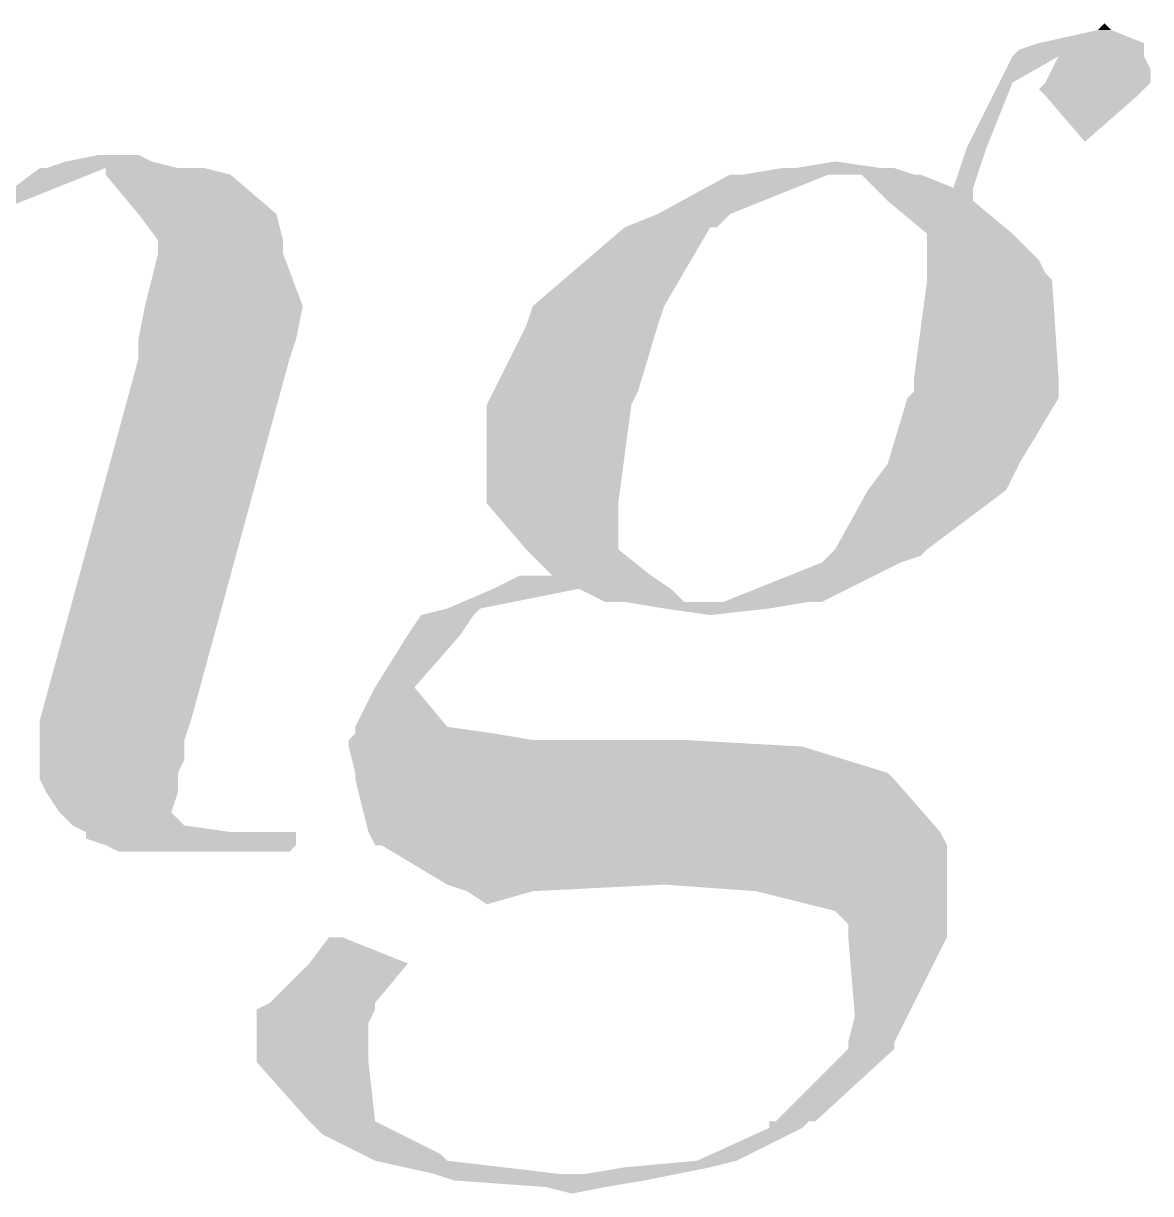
# Model space of a CAD drawing. Header units: millimetres. Extents: x 0 to 216, y 0 to 279.
# Drawn here: x 122.439 to 126.069, y 19.77 to 23.537 of the extents above; entities that cross this region are included whole.
import ezdxf

# ---------------------------------------------------------------- set-up
doc = ezdxf.new("R2010")
doc.units = ezdxf.units.MM
doc.layers.add('C5A-5A-5A', color=7, linetype='Continuous', true_color=0x5a5a5a)

msp = doc.modelspace()

# ---------------------------------------------------------------- hatches: boundary and pattern name
at = {"layer": 'C5A-5A-5A'}
h = msp.add_hatch(color=256, dxfattribs=at)
h.dxf.hatch_style = 2
h.paths.add_polyline_path([(125.899333, 23.516167), (126.0475, 23.473833), (125.708833, 23.473833)])
h = msp.add_hatch(color=256, dxfattribs=at)
h.dxf.hatch_style = 2
h.paths.add_polyline_path([(125.9205, 23.537333), (125.941667, 23.516167), (125.899333, 23.516167)])
h = msp.add_hatch(color=256, dxfattribs=at)
h.dxf.hatch_style = 2
h.paths.add_polyline_path([(125.899333, 23.516167), (125.941667, 23.516167), (126.0475, 23.473833)])
h = msp.add_hatch(color=256, dxfattribs=at)
h.dxf.hatch_style = 2
h.paths.add_polyline_path([(125.708833, 23.473833), (126.0475, 23.452667), (125.645333, 23.452667)])
h = msp.add_hatch(color=256, dxfattribs=at)
h.dxf.hatch_style = 2
h.paths.add_polyline_path([(125.708833, 23.473833), (126.0475, 23.473833), (126.0475, 23.452667)])
h = msp.add_hatch(color=256, dxfattribs=at)
h.dxf.hatch_style = 2
h.paths.add_polyline_path([(125.645333, 23.452667), (126.0475, 23.4315), (125.624167, 23.4315)])
h = msp.add_hatch(color=256, dxfattribs=at)
h.dxf.hatch_style = 2
h.paths.add_polyline_path([(125.645333, 23.452667), (126.0475, 23.452667)])
h = msp.add_hatch(color=256, dxfattribs=at)
h.dxf.hatch_style = 2
h.paths.add_polyline_path([(125.645333, 23.452667), (126.0475, 23.452667)])
h = msp.add_hatch(color=256, dxfattribs=at)
h.dxf.hatch_style = 2
h.paths.add_polyline_path([(125.645333, 23.452667), (126.0475, 23.452667), (126.0475, 23.4315)])
h = msp.add_hatch(color=256, dxfattribs=at)
h.dxf.hatch_style = 2
h.paths.add_polyline_path([(125.624167, 23.4315), (125.624167, 23.346833), (125.581833, 23.346833)])
h = msp.add_hatch(color=256, dxfattribs=at)
h.dxf.hatch_style = 2
h.paths.add_polyline_path([(125.624167, 23.4315), (125.772333, 23.4315), (125.624167, 23.346833)])
h = msp.add_hatch(color=256, dxfattribs=at)
h.dxf.hatch_style = 2
h.paths.add_polyline_path([(125.772333, 23.4315), (126.068667, 23.389167), (125.751167, 23.389167)])
h = msp.add_hatch(color=256, dxfattribs=at)
h.dxf.hatch_style = 2
h.paths.add_polyline_path([(125.772333, 23.4315), (126.0475, 23.4315), (126.068667, 23.389167)])
h = msp.add_hatch(color=256, dxfattribs=at)
h.dxf.hatch_style = 2
h.paths.add_polyline_path([(125.751167, 23.389167), (126.068667, 23.346833), (125.73, 23.346833)])
h = msp.add_hatch(color=256, dxfattribs=at)
h.dxf.hatch_style = 2
h.paths.add_polyline_path([(125.751167, 23.389167), (126.068667, 23.389167), (126.068667, 23.346833)])
h = msp.add_hatch(color=256, dxfattribs=at)
h.dxf.hatch_style = 2
h.paths.add_polyline_path([(125.581833, 23.346833), (125.5395, 23.135167), (125.476, 23.135167)])
h = msp.add_hatch(color=256, dxfattribs=at)
h.dxf.hatch_style = 2
h.paths.add_polyline_path([(125.581833, 23.346833), (125.624167, 23.346833), (125.5395, 23.135167)])
h = msp.add_hatch(color=256, dxfattribs=at)
h.dxf.hatch_style = 2
h.paths.add_polyline_path([(125.73, 23.346833), (126.0475, 23.325667), (125.708833, 23.325667)])
h = msp.add_hatch(color=256, dxfattribs=at)
h.dxf.hatch_style = 2
h.paths.add_polyline_path([(125.708833, 23.325667), (126.026333, 23.3045), (125.73, 23.3045)])
h = msp.add_hatch(color=256, dxfattribs=at)
h.dxf.hatch_style = 2
h.paths.add_polyline_path([(125.708833, 23.325667), (126.0475, 23.325667), (126.026333, 23.3045)])
h = msp.add_hatch(color=256, dxfattribs=at)
h.dxf.hatch_style = 2
h.paths.add_polyline_path([(125.73, 23.346833), (126.068667, 23.346833), (126.0475, 23.325667)])
h = msp.add_hatch(color=256, dxfattribs=at)
h.dxf.hatch_style = 2
h.paths.add_polyline_path([(125.73, 23.3045), (126.026333, 23.3045), (125.857, 23.156333)])
h = msp.add_hatch(color=256, dxfattribs=at)
h.dxf.hatch_style = 2
h.paths.add_polyline_path([(125.476, 23.135167), (125.497167, 23.008167), (125.433667, 23.008167)])
h = msp.add_hatch(color=256, dxfattribs=at)
h.dxf.hatch_style = 2
h.paths.add_polyline_path([(125.476, 23.135167), (125.5395, 23.135167), (125.497167, 23.008167)])
h = msp.add_hatch(color=256, dxfattribs=at)
h.dxf.hatch_style = 2
h.paths.add_polyline_path([(122.682, 23.114), (122.851333, 23.092833), (122.576167, 23.092833)])
h = msp.add_hatch(color=256, dxfattribs=at)
h.dxf.hatch_style = 2
h.paths.add_polyline_path([(122.787833, 23.114), (122.809, 23.114), (122.682, 23.114)])
h = msp.add_hatch(color=256, dxfattribs=at)
h.dxf.hatch_style = 2
h.paths.add_polyline_path([(122.682, 23.114), (122.809, 23.114), (122.851333, 23.092833)])
h = msp.add_hatch(color=256, dxfattribs=at)
h.dxf.hatch_style = 2
h.paths.add_polyline_path([(122.4915, 23.071667), (122.385667, 22.944667), (122.322167, 22.944667)])
h = msp.add_hatch(color=256, dxfattribs=at)
h.dxf.hatch_style = 2
h.paths.add_polyline_path([(122.4915, 23.071667), (122.703167, 23.071667), (122.385667, 22.944667)])
h = msp.add_hatch(color=256, dxfattribs=at)
h.dxf.hatch_style = 2
h.paths.add_polyline_path([(122.512667, 23.071667), (123.020667, 23.071667), (122.4915, 23.071667)])
h = msp.add_hatch(color=256, dxfattribs=at)
h.dxf.hatch_style = 2
h.paths.add_polyline_path([(122.576167, 23.092833), (122.936, 23.071667), (122.512667, 23.071667)])
h = msp.add_hatch(color=256, dxfattribs=at)
h.dxf.hatch_style = 2
h.paths.add_polyline_path([(122.512667, 23.071667), (123.020667, 23.071667)])
h = msp.add_hatch(color=256, dxfattribs=at)
h.dxf.hatch_style = 2
h.paths.add_polyline_path([(122.576167, 23.092833), (122.851333, 23.092833), (122.936, 23.071667)])
h = msp.add_hatch(color=256, dxfattribs=at)
h.dxf.hatch_style = 2
h.paths.add_polyline_path([(122.703167, 23.071667), (123.105333, 23.0505), (122.703167, 23.0505)])
h = msp.add_hatch(color=256, dxfattribs=at)
h.dxf.hatch_style = 2
h.paths.add_polyline_path([(122.703167, 23.071667), (123.020667, 23.071667), (123.105333, 23.0505)])
h = msp.add_hatch(color=256, dxfattribs=at)
h.dxf.hatch_style = 2
h.paths.add_polyline_path([(124.883333, 23.071667), (125.306667, 23.0505), (124.756333, 23.0505)])
h = msp.add_hatch(color=256, dxfattribs=at)
h.dxf.hatch_style = 2
h.paths.add_polyline_path([(124.925667, 23.071667), (125.243167, 23.071667), (124.883333, 23.071667)])
h = msp.add_hatch(color=256, dxfattribs=at)
h.dxf.hatch_style = 2
h.paths.add_polyline_path([(124.883333, 23.071667), (125.243167, 23.071667), (125.306667, 23.0505)])
h = msp.add_hatch(color=256, dxfattribs=at)
h.dxf.hatch_style = 2
h.paths.add_polyline_path([(125.052667, 23.092833), (125.200833, 23.071667), (124.925667, 23.071667)])
h = msp.add_hatch(color=256, dxfattribs=at)
h.dxf.hatch_style = 2
h.paths.add_polyline_path([(124.925667, 23.071667), (125.243167, 23.071667)])
h = msp.add_hatch(color=256, dxfattribs=at)
h.dxf.hatch_style = 2
h.paths.add_polyline_path([(122.703167, 23.0505), (123.2535, 22.9235), (122.809, 22.9235)])
h = msp.add_hatch(color=256, dxfattribs=at)
h.dxf.hatch_style = 2
h.paths.add_polyline_path([(122.703167, 23.0505), (123.105333, 23.0505), (123.2535, 22.9235)])
h = msp.add_hatch(color=256, dxfattribs=at)
h.dxf.hatch_style = 2
h.paths.add_polyline_path([(124.714, 23.0505), (124.714, 22.9235), (124.481167, 22.9235)])
h = msp.add_hatch(color=256, dxfattribs=at)
h.dxf.hatch_style = 2
h.paths.add_polyline_path([(124.756333, 23.0505), (125.0315, 23.0505), (124.714, 23.0505)])
h = msp.add_hatch(color=256, dxfattribs=at)
h.dxf.hatch_style = 2
h.paths.add_polyline_path([(124.714, 23.0505), (125.0315, 23.0505), (124.714, 22.9235)])
h = msp.add_hatch(color=256, dxfattribs=at)
h.dxf.hatch_style = 2
h.paths.add_polyline_path([(124.756333, 23.0505), (125.0315, 23.0505)])
h = msp.add_hatch(color=256, dxfattribs=at)
h.dxf.hatch_style = 2
h.paths.add_polyline_path([(125.0315, 23.0505), (125.327833, 23.0505), (125.137333, 23.0505)])
h = msp.add_hatch(color=256, dxfattribs=at)
h.dxf.hatch_style = 2
h.paths.add_polyline_path([(125.0315, 23.0505), (125.327833, 23.0505)])
h = msp.add_hatch(color=256, dxfattribs=at)
h.dxf.hatch_style = 2
h.paths.add_polyline_path([(125.137333, 23.0505), (125.433667, 23.008167), (125.179667, 23.008167)])
h = msp.add_hatch(color=256, dxfattribs=at)
h.dxf.hatch_style = 2
h.paths.add_polyline_path([(125.137333, 23.0505), (125.327833, 23.0505), (125.433667, 23.008167)])
h = msp.add_hatch(color=256, dxfattribs=at)
h.dxf.hatch_style = 2
h.paths.add_polyline_path([(125.179667, 23.008167), (125.433667, 23.008167)])
h = msp.add_hatch(color=256, dxfattribs=at)
h.dxf.hatch_style = 2
h.paths.add_polyline_path([(125.179667, 23.008167), (125.433667, 23.008167)])
h = msp.add_hatch(color=256, dxfattribs=at)
h.dxf.hatch_style = 2
h.paths.add_polyline_path([(125.179667, 23.008167), (125.497167, 22.965833), (125.222, 22.965833)])
h = msp.add_hatch(color=256, dxfattribs=at)
h.dxf.hatch_style = 2
h.paths.add_polyline_path([(125.179667, 23.008167), (125.497167, 23.008167), (125.497167, 22.965833)])
h = msp.add_hatch(color=256, dxfattribs=at)
h.dxf.hatch_style = 2
h.paths.add_polyline_path([(125.433667, 23.008167), (125.497167, 23.008167)])
h = msp.add_hatch(color=256, dxfattribs=at)
h.dxf.hatch_style = 2
h.paths.add_polyline_path([(125.433667, 23.008167), (125.497167, 23.008167)])
h = msp.add_hatch(color=256, dxfattribs=at)
h.dxf.hatch_style = 2
h.paths.add_polyline_path([(125.222, 22.965833), (125.624167, 22.86), (125.349, 22.86)])
h = msp.add_hatch(color=256, dxfattribs=at)
h.dxf.hatch_style = 2
h.paths.add_polyline_path([(125.222, 22.965833), (125.497167, 22.965833), (125.624167, 22.86)])
h = msp.add_hatch(color=256, dxfattribs=at)
h.dxf.hatch_style = 2
h.paths.add_polyline_path([(122.809, 22.9235), (123.274667, 22.838833), (122.8725, 22.838833)])
h = msp.add_hatch(color=256, dxfattribs=at)
h.dxf.hatch_style = 2
h.paths.add_polyline_path([(122.809, 22.9235), (123.2535, 22.9235), (123.274667, 22.838833)])
h = msp.add_hatch(color=256, dxfattribs=at)
h.dxf.hatch_style = 2
h.paths.add_polyline_path([(124.481167, 22.9235), (124.671667, 22.881167), (124.375333, 22.881167)])
h = msp.add_hatch(color=256, dxfattribs=at)
h.dxf.hatch_style = 2
h.paths.add_polyline_path([(124.481167, 22.9235), (124.714, 22.9235), (124.671667, 22.881167)])
h = msp.add_hatch(color=256, dxfattribs=at)
h.dxf.hatch_style = 2
h.paths.add_polyline_path([(124.375333, 22.881167), (124.502333, 22.627167), (124.079, 22.627167)])
h = msp.add_hatch(color=256, dxfattribs=at)
h.dxf.hatch_style = 2
h.paths.add_polyline_path([(124.375333, 22.881167), (124.6505, 22.881167)])
h = msp.add_hatch(color=256, dxfattribs=at)
h.dxf.hatch_style = 2
h.paths.add_polyline_path([(124.375333, 22.881167), (124.671667, 22.881167), (124.6505, 22.881167)])
h = msp.add_hatch(color=256, dxfattribs=at)
h.dxf.hatch_style = 2
h.paths.add_polyline_path([(124.375333, 22.881167), (124.6505, 22.881167), (124.502333, 22.627167)])
h = msp.add_hatch(color=256, dxfattribs=at)
h.dxf.hatch_style = 2
h.paths.add_polyline_path([(122.8725, 22.838833), (123.274667, 22.7965), (122.8725, 22.7965)])
h = msp.add_hatch(color=256, dxfattribs=at)
h.dxf.hatch_style = 2
h.paths.add_polyline_path([(122.8725, 22.838833), (123.274667, 22.838833), (123.274667, 22.7965)])
h = msp.add_hatch(color=256, dxfattribs=at)
h.dxf.hatch_style = 2
h.paths.add_polyline_path([(125.349, 22.86), (125.708833, 22.775333), (125.349, 22.775333)])
h = msp.add_hatch(color=256, dxfattribs=at)
h.dxf.hatch_style = 2
h.paths.add_polyline_path([(125.349, 22.86), (125.624167, 22.86), (125.708833, 22.775333)])
h = msp.add_hatch(color=256, dxfattribs=at)
h.dxf.hatch_style = 2
h.paths.add_polyline_path([(122.8725, 22.7965), (123.338167, 22.627167), (122.830167, 22.627167)])
h = msp.add_hatch(color=256, dxfattribs=at)
h.dxf.hatch_style = 2
h.paths.add_polyline_path([(122.8725, 22.7965), (123.274667, 22.7965), (123.338167, 22.627167)])
h = msp.add_hatch(color=256, dxfattribs=at)
h.dxf.hatch_style = 2
h.paths.add_polyline_path([(125.349, 22.775333), (125.73, 22.733), (125.349, 22.733)])
h = msp.add_hatch(color=256, dxfattribs=at)
h.dxf.hatch_style = 2
h.paths.add_polyline_path([(125.349, 22.775333), (125.708833, 22.775333), (125.73, 22.733)])
h = msp.add_hatch(color=256, dxfattribs=at)
h.dxf.hatch_style = 2
h.paths.add_polyline_path([(125.349, 22.733), (125.751167, 22.711833), (125.349, 22.711833)])
h = msp.add_hatch(color=256, dxfattribs=at)
h.dxf.hatch_style = 2
h.paths.add_polyline_path([(125.349, 22.733), (125.73, 22.733), (125.751167, 22.711833)])
h = msp.add_hatch(color=256, dxfattribs=at)
h.dxf.hatch_style = 2
h.paths.add_polyline_path([(125.349, 22.711833), (125.772333, 22.394333), (125.306667, 22.394333)])
h = msp.add_hatch(color=256, dxfattribs=at)
h.dxf.hatch_style = 2
h.paths.add_polyline_path([(125.349, 22.711833), (125.751167, 22.711833), (125.772333, 22.394333)])
h = msp.add_hatch(color=256, dxfattribs=at)
h.dxf.hatch_style = 2
h.paths.add_polyline_path([(122.830167, 22.627167), (123.317, 22.521333), (122.809, 22.521333)])
h = msp.add_hatch(color=256, dxfattribs=at)
h.dxf.hatch_style = 2
h.paths.add_polyline_path([(122.830167, 22.627167), (123.338167, 22.627167), (123.317, 22.521333)])
h = msp.add_hatch(color=256, dxfattribs=at)
h.dxf.hatch_style = 2
h.paths.add_polyline_path([(124.079, 22.627167), (124.481167, 22.563667), (124.057833, 22.563667)])
h = msp.add_hatch(color=256, dxfattribs=at)
h.dxf.hatch_style = 2
h.paths.add_polyline_path([(124.079, 22.627167), (124.502333, 22.627167), (124.481167, 22.563667)])
h = msp.add_hatch(color=256, dxfattribs=at)
h.dxf.hatch_style = 2
h.paths.add_polyline_path([(124.057833, 22.563667), (124.417667, 22.352), (123.952, 22.352)])
h = msp.add_hatch(color=256, dxfattribs=at)
h.dxf.hatch_style = 2
h.paths.add_polyline_path([(124.057833, 22.563667), (124.481167, 22.563667), (124.417667, 22.352)])
h = msp.add_hatch(color=256, dxfattribs=at)
h.dxf.hatch_style = 2
h.paths.add_polyline_path([(122.809, 22.521333), (123.295833, 22.457833), (122.809, 22.457833)])
h = msp.add_hatch(color=256, dxfattribs=at)
h.dxf.hatch_style = 2
h.paths.add_polyline_path([(122.809, 22.521333), (123.317, 22.521333), (123.295833, 22.457833)])
h = msp.add_hatch(color=256, dxfattribs=at)
h.dxf.hatch_style = 2
h.paths.add_polyline_path([(122.809, 22.457833), (122.978333, 21.293667), (122.4915, 21.293667)])
h = msp.add_hatch(color=256, dxfattribs=at)
h.dxf.hatch_style = 2
h.paths.add_polyline_path([(122.809, 22.457833), (123.295833, 22.457833), (122.978333, 21.293667)])
h = msp.add_hatch(color=256, dxfattribs=at)
h.dxf.hatch_style = 2
h.paths.add_polyline_path([(125.306667, 22.394333), (125.772333, 22.352), (125.306667, 22.352)])
h = msp.add_hatch(color=256, dxfattribs=at)
h.dxf.hatch_style = 2
h.paths.add_polyline_path([(125.306667, 22.394333), (125.772333, 22.394333), (125.772333, 22.352)])
h = msp.add_hatch(color=256, dxfattribs=at)
h.dxf.hatch_style = 2
h.paths.add_polyline_path([(123.952, 22.352), (124.3965, 22.309667), (123.930833, 22.309667)])
h = msp.add_hatch(color=256, dxfattribs=at)
h.dxf.hatch_style = 2
h.paths.add_polyline_path([(123.952, 22.352), (124.417667, 22.352), (124.3965, 22.309667)])
h = msp.add_hatch(color=256, dxfattribs=at)
h.dxf.hatch_style = 2
h.paths.add_polyline_path([(125.306667, 22.352), (125.772333, 22.330833), (125.2855, 22.330833)])
h = msp.add_hatch(color=256, dxfattribs=at)
h.dxf.hatch_style = 2
h.paths.add_polyline_path([(125.306667, 22.352), (125.772333, 22.352), (125.772333, 22.330833)])
h = msp.add_hatch(color=256, dxfattribs=at)
h.dxf.hatch_style = 2
h.paths.add_polyline_path([(123.930833, 22.309667), (124.3965, 22.309667)])
h = msp.add_hatch(color=256, dxfattribs=at)
h.dxf.hatch_style = 2
h.paths.add_polyline_path([(123.930833, 22.309667), (124.3965, 22.309667)])
h = msp.add_hatch(color=256, dxfattribs=at)
h.dxf.hatch_style = 2
h.paths.add_polyline_path([(123.930833, 22.309667), (124.354167, 21.992167), (123.930833, 21.992167)])
h = msp.add_hatch(color=256, dxfattribs=at)
h.dxf.hatch_style = 2
h.paths.add_polyline_path([(123.930833, 22.309667), (124.3965, 22.309667), (124.354167, 21.992167)])
h = msp.add_hatch(color=256, dxfattribs=at)
h.dxf.hatch_style = 2
h.paths.add_polyline_path([(125.2855, 22.330833), (125.645333, 22.119167), (125.222, 22.119167)])
h = msp.add_hatch(color=256, dxfattribs=at)
h.dxf.hatch_style = 2
h.paths.add_polyline_path([(125.2855, 22.330833), (125.772333, 22.330833), (125.645333, 22.119167)])
h = msp.add_hatch(color=256, dxfattribs=at)
h.dxf.hatch_style = 2
h.paths.add_polyline_path([(125.222, 22.119167), (125.603, 22.0345), (125.1585, 22.0345)])
h = msp.add_hatch(color=256, dxfattribs=at)
h.dxf.hatch_style = 2
h.paths.add_polyline_path([(125.222, 22.119167), (125.645333, 22.119167), (125.603, 22.0345)])
h = msp.add_hatch(color=256, dxfattribs=at)
h.dxf.hatch_style = 2
h.paths.add_polyline_path([(125.1585, 22.0345), (125.349, 21.844), (125.052667, 21.844)])
h = msp.add_hatch(color=256, dxfattribs=at)
h.dxf.hatch_style = 2
h.paths.add_polyline_path([(125.1585, 22.0345), (125.603, 22.0345), (125.349, 21.844)])
h = msp.add_hatch(color=256, dxfattribs=at)
h.dxf.hatch_style = 2
h.paths.add_polyline_path([(123.930833, 21.992167), (124.354167, 21.992167)])
h = msp.add_hatch(color=256, dxfattribs=at)
h.dxf.hatch_style = 2
h.paths.add_polyline_path([(123.930833, 21.992167), (124.354167, 21.992167)])
h = msp.add_hatch(color=256, dxfattribs=at)
h.dxf.hatch_style = 2
h.paths.add_polyline_path([(123.930833, 21.992167), (124.354167, 21.844), (124.057833, 21.844)])
h = msp.add_hatch(color=256, dxfattribs=at)
h.dxf.hatch_style = 2
h.paths.add_polyline_path([(123.930833, 21.992167), (124.354167, 21.992167), (124.354167, 21.844)])
h = msp.add_hatch(color=256, dxfattribs=at)
h.dxf.hatch_style = 2
h.paths.add_polyline_path([(124.057833, 21.844), (124.46, 21.759333), (124.1425, 21.759333)])
h = msp.add_hatch(color=256, dxfattribs=at)
h.dxf.hatch_style = 2
h.paths.add_polyline_path([(124.057833, 21.844), (124.354167, 21.844), (124.46, 21.759333)])
h = msp.add_hatch(color=256, dxfattribs=at)
h.dxf.hatch_style = 2
h.paths.add_polyline_path([(125.0315, 21.822833), (125.264333, 21.801667), (125.010333, 21.801667)])
h = msp.add_hatch(color=256, dxfattribs=at)
h.dxf.hatch_style = 2
h.paths.add_polyline_path([(125.052667, 21.844), (125.327833, 21.822833), (125.0315, 21.822833)])
h = msp.add_hatch(color=256, dxfattribs=at)
h.dxf.hatch_style = 2
h.paths.add_polyline_path([(125.0315, 21.822833), (125.327833, 21.822833), (125.264333, 21.801667)])
h = msp.add_hatch(color=256, dxfattribs=at)
h.dxf.hatch_style = 2
h.paths.add_polyline_path([(125.052667, 21.844), (125.349, 21.844), (125.327833, 21.822833)])
h = msp.add_hatch(color=256, dxfattribs=at)
h.dxf.hatch_style = 2
h.paths.add_polyline_path([(125.010333, 21.801667), (125.010333, 21.674667), (124.692833, 21.674667)])
h = msp.add_hatch(color=256, dxfattribs=at)
h.dxf.hatch_style = 2
h.paths.add_polyline_path([(125.010333, 21.801667), (125.264333, 21.801667), (125.010333, 21.674667)])
h = msp.add_hatch(color=256, dxfattribs=at)
h.dxf.hatch_style = 2
h.paths.add_polyline_path([(124.036667, 21.759333), (124.5235, 21.717), (123.952, 21.717)])
h = msp.add_hatch(color=256, dxfattribs=at)
h.dxf.hatch_style = 2
h.paths.add_polyline_path([(124.1425, 21.759333), (124.46, 21.759333), (124.036667, 21.759333)])
h = msp.add_hatch(color=256, dxfattribs=at)
h.dxf.hatch_style = 2
h.paths.add_polyline_path([(124.036667, 21.759333), (124.46, 21.759333), (124.5235, 21.717)])
h = msp.add_hatch(color=256, dxfattribs=at)
h.dxf.hatch_style = 2
h.paths.add_polyline_path([(124.1425, 21.759333), (124.46, 21.759333)])
h = msp.add_hatch(color=256, dxfattribs=at)
h.dxf.hatch_style = 2
h.paths.add_polyline_path([(123.952, 21.717), (123.909667, 21.6535), (123.803833, 21.6535)])
h = msp.add_hatch(color=256, dxfattribs=at)
h.dxf.hatch_style = 2
h.paths.add_polyline_path([(123.952, 21.717), (124.227167, 21.717), (123.909667, 21.6535)])
h = msp.add_hatch(color=256, dxfattribs=at)
h.dxf.hatch_style = 2
h.paths.add_polyline_path([(124.227167, 21.717), (124.565833, 21.674667), (124.311833, 21.674667)])
h = msp.add_hatch(color=256, dxfattribs=at)
h.dxf.hatch_style = 2
h.paths.add_polyline_path([(124.227167, 21.717), (124.5235, 21.717), (124.565833, 21.674667)])
h = msp.add_hatch(color=256, dxfattribs=at)
h.dxf.hatch_style = 2
h.paths.add_polyline_path([(124.311833, 21.674667), (124.671667, 21.674667), (124.333, 21.674667)])
h = msp.add_hatch(color=256, dxfattribs=at)
h.dxf.hatch_style = 2
h.paths.add_polyline_path([(124.311833, 21.674667), (124.671667, 21.674667)])
h = msp.add_hatch(color=256, dxfattribs=at)
h.dxf.hatch_style = 2
h.paths.add_polyline_path([(124.333, 21.674667), (124.968, 21.674667), (124.375333, 21.674667)])
h = msp.add_hatch(color=256, dxfattribs=at)
h.dxf.hatch_style = 2
h.paths.add_polyline_path([(124.333, 21.674667), (124.989167, 21.674667), (124.968, 21.674667)])
h = msp.add_hatch(color=256, dxfattribs=at)
h.dxf.hatch_style = 2
h.paths.add_polyline_path([(124.375333, 21.674667), (124.841, 21.6535), (124.502333, 21.6535)])
h = msp.add_hatch(color=256, dxfattribs=at)
h.dxf.hatch_style = 2
h.paths.add_polyline_path([(124.375333, 21.674667), (124.968, 21.674667), (124.841, 21.6535)])
h = msp.add_hatch(color=256, dxfattribs=at)
h.dxf.hatch_style = 2
h.paths.add_polyline_path([(124.692833, 21.674667), (124.989167, 21.674667), (124.671667, 21.674667)])
h = msp.add_hatch(color=256, dxfattribs=at)
h.dxf.hatch_style = 2
h.paths.add_polyline_path([(124.692833, 21.674667), (125.010333, 21.674667), (124.989167, 21.674667)])
h = msp.add_hatch(color=256, dxfattribs=at)
h.dxf.hatch_style = 2
h.paths.add_polyline_path([(123.719167, 21.632333), (123.846167, 21.568833), (123.676833, 21.568833)])
h = msp.add_hatch(color=256, dxfattribs=at)
h.dxf.hatch_style = 2
h.paths.add_polyline_path([(123.803833, 21.6535), (123.8885, 21.632333), (123.719167, 21.632333)])
h = msp.add_hatch(color=256, dxfattribs=at)
h.dxf.hatch_style = 2
h.paths.add_polyline_path([(123.719167, 21.632333), (123.8885, 21.632333), (123.846167, 21.568833)])
h = msp.add_hatch(color=256, dxfattribs=at)
h.dxf.hatch_style = 2
h.paths.add_polyline_path([(123.803833, 21.6535), (123.909667, 21.6535), (123.8885, 21.632333)])
h = msp.add_hatch(color=256, dxfattribs=at)
h.dxf.hatch_style = 2
h.paths.add_polyline_path([(124.502333, 21.6535), (124.841, 21.6535), (124.6505, 21.632333)])
h = msp.add_hatch(color=256, dxfattribs=at)
h.dxf.hatch_style = 2
h.paths.add_polyline_path([(123.676833, 21.568833), (123.698, 21.3995), (123.571, 21.3995)])
h = msp.add_hatch(color=256, dxfattribs=at)
h.dxf.hatch_style = 2
h.paths.add_polyline_path([(123.676833, 21.568833), (123.846167, 21.568833), (123.698, 21.3995)])
h = msp.add_hatch(color=256, dxfattribs=at)
h.dxf.hatch_style = 2
h.paths.add_polyline_path([(123.571, 21.3995), (123.803833, 21.2725), (123.5075, 21.2725)])
h = msp.add_hatch(color=256, dxfattribs=at)
h.dxf.hatch_style = 2
h.paths.add_polyline_path([(123.571, 21.3995), (123.698, 21.3995), (123.803833, 21.2725)])
h = msp.add_hatch(color=256, dxfattribs=at)
h.dxf.hatch_style = 2
h.paths.add_polyline_path([(122.4915, 21.293667), (122.957167, 21.230167), (122.4915, 21.230167)])
h = msp.add_hatch(color=256, dxfattribs=at)
h.dxf.hatch_style = 2
h.paths.add_polyline_path([(122.4915, 21.293667), (122.978333, 21.293667), (122.957167, 21.230167)])
h = msp.add_hatch(color=256, dxfattribs=at)
h.dxf.hatch_style = 2
h.paths.add_polyline_path([(123.5075, 21.251333), (124.079, 21.230167), (123.486333, 21.230167)])
h = msp.add_hatch(color=256, dxfattribs=at)
h.dxf.hatch_style = 2
h.paths.add_polyline_path([(123.5075, 21.2725), (123.952, 21.251333), (123.5075, 21.251333)])
h = msp.add_hatch(color=256, dxfattribs=at)
h.dxf.hatch_style = 2
h.paths.add_polyline_path([(123.5075, 21.2725), (123.803833, 21.2725), (123.952, 21.251333)])
h = msp.add_hatch(color=256, dxfattribs=at)
h.dxf.hatch_style = 2
h.paths.add_polyline_path([(123.5075, 21.251333), (123.952, 21.251333), (124.079, 21.230167)])
h = msp.add_hatch(color=256, dxfattribs=at)
h.dxf.hatch_style = 2
h.paths.add_polyline_path([(122.4915, 21.230167), (122.957167, 21.166667), (122.4915, 21.166667)])
h = msp.add_hatch(color=256, dxfattribs=at)
h.dxf.hatch_style = 2
h.paths.add_polyline_path([(122.4915, 21.230167), (122.957167, 21.230167), (122.957167, 21.166667)])
h = msp.add_hatch(color=256, dxfattribs=at)
h.dxf.hatch_style = 2
h.paths.add_polyline_path([(123.486333, 21.230167), (124.2695, 21.230167)])
h = msp.add_hatch(color=256, dxfattribs=at)
h.dxf.hatch_style = 2
h.paths.add_polyline_path([(123.486333, 21.230167), (124.2695, 21.230167)])
h = msp.add_hatch(color=256, dxfattribs=at)
h.dxf.hatch_style = 2
h.paths.add_polyline_path([(123.486333, 21.230167), (124.946833, 21.209), (123.486333, 21.209)])
h = msp.add_hatch(color=256, dxfattribs=at)
h.dxf.hatch_style = 2
h.paths.add_polyline_path([(123.486333, 21.230167), (124.565833, 21.230167), (124.946833, 21.209)])
h = msp.add_hatch(color=256, dxfattribs=at)
h.dxf.hatch_style = 2
h.paths.add_polyline_path([(123.486333, 21.209), (125.222, 21.124333), (123.5075, 21.124333)])
h = msp.add_hatch(color=256, dxfattribs=at)
h.dxf.hatch_style = 2
h.paths.add_polyline_path([(123.486333, 21.209), (124.946833, 21.209), (125.222, 21.124333)])
h = msp.add_hatch(color=256, dxfattribs=at)
h.dxf.hatch_style = 2
h.paths.add_polyline_path([(122.4915, 21.166667), (122.936, 21.124333), (122.4915, 21.124333)])
h = msp.add_hatch(color=256, dxfattribs=at)
h.dxf.hatch_style = 2
h.paths.add_polyline_path([(122.4915, 21.166667), (122.957167, 21.166667), (122.936, 21.124333)])
h = msp.add_hatch(color=256, dxfattribs=at)
h.dxf.hatch_style = 2
h.paths.add_polyline_path([(122.4915, 21.124333), (122.936, 21.103167), (122.4915, 21.103167)])
h = msp.add_hatch(color=256, dxfattribs=at)
h.dxf.hatch_style = 2
h.paths.add_polyline_path([(122.4915, 21.124333), (122.936, 21.124333), (122.936, 21.103167)])
h = msp.add_hatch(color=256, dxfattribs=at)
h.dxf.hatch_style = 2
h.paths.add_polyline_path([(122.4915, 21.103167), (122.936, 21.060833), (122.512667, 21.060833)])
h = msp.add_hatch(color=256, dxfattribs=at)
h.dxf.hatch_style = 2
h.paths.add_polyline_path([(122.4915, 21.103167), (122.936, 21.103167), (122.936, 21.060833)])
h = msp.add_hatch(color=256, dxfattribs=at)
h.dxf.hatch_style = 2
h.paths.add_polyline_path([(123.5075, 21.124333), (125.243167, 21.103167), (123.5075, 21.103167)])
h = msp.add_hatch(color=256, dxfattribs=at)
h.dxf.hatch_style = 2
h.paths.add_polyline_path([(123.5075, 21.124333), (125.222, 21.124333), (125.243167, 21.103167)])
h = msp.add_hatch(color=256, dxfattribs=at)
h.dxf.hatch_style = 2
h.paths.add_polyline_path([(123.5075, 21.103167), (125.391333, 20.933833), (123.549833, 20.933833)])
h = msp.add_hatch(color=256, dxfattribs=at)
h.dxf.hatch_style = 2
h.paths.add_polyline_path([(123.5075, 21.103167), (125.243167, 21.103167), (125.391333, 20.933833)])
h = msp.add_hatch(color=256, dxfattribs=at)
h.dxf.hatch_style = 2
h.paths.add_polyline_path([(122.512667, 21.060833), (122.914833, 20.997333), (122.555, 20.997333)])
h = msp.add_hatch(color=256, dxfattribs=at)
h.dxf.hatch_style = 2
h.paths.add_polyline_path([(122.512667, 21.060833), (122.936, 21.060833), (122.914833, 20.997333)])
h = msp.add_hatch(color=256, dxfattribs=at)
h.dxf.hatch_style = 2
h.paths.add_polyline_path([(122.555, 20.997333), (122.914833, 20.997333)])
h = msp.add_hatch(color=256, dxfattribs=at)
h.dxf.hatch_style = 2
h.paths.add_polyline_path([(122.555, 20.997333), (122.914833, 20.997333)])
h = msp.add_hatch(color=256, dxfattribs=at)
h.dxf.hatch_style = 2
h.paths.add_polyline_path([(122.555, 20.997333), (122.957167, 20.955), (122.597333, 20.955)])
h = msp.add_hatch(color=256, dxfattribs=at)
h.dxf.hatch_style = 2
h.paths.add_polyline_path([(122.555, 20.997333), (122.914833, 20.997333), (122.957167, 20.955)])
h = msp.add_hatch(color=256, dxfattribs=at)
h.dxf.hatch_style = 2
h.paths.add_polyline_path([(122.597333, 20.955), (122.957167, 20.955)])
h = msp.add_hatch(color=256, dxfattribs=at)
h.dxf.hatch_style = 2
h.paths.add_polyline_path([(122.597333, 20.955), (122.957167, 20.955)])
h = msp.add_hatch(color=256, dxfattribs=at)
h.dxf.hatch_style = 2
h.paths.add_polyline_path([(122.597333, 20.955), (123.105333, 20.933833), (122.639667, 20.933833)])
h = msp.add_hatch(color=256, dxfattribs=at)
h.dxf.hatch_style = 2
h.paths.add_polyline_path([(122.597333, 20.955), (122.957167, 20.955), (123.105333, 20.933833)])
h = msp.add_hatch(color=256, dxfattribs=at)
h.dxf.hatch_style = 2
h.paths.add_polyline_path([(122.639667, 20.933833), (123.317, 20.933833)])
h = msp.add_hatch(color=256, dxfattribs=at)
h.dxf.hatch_style = 2
h.paths.add_polyline_path([(122.639667, 20.933833), (123.317, 20.933833)])
h = msp.add_hatch(color=256, dxfattribs=at)
h.dxf.hatch_style = 2
h.paths.add_polyline_path([(122.639667, 20.933833), (123.317, 20.912667), (122.639667, 20.912667)])
h = msp.add_hatch(color=256, dxfattribs=at)
h.dxf.hatch_style = 2
h.paths.add_polyline_path([(122.639667, 20.933833), (123.317, 20.933833), (123.317, 20.912667)])
h = msp.add_hatch(color=256, dxfattribs=at)
h.dxf.hatch_style = 2
h.paths.add_polyline_path([(122.639667, 20.912667), (123.317, 20.8915), (122.703167, 20.8915)])
h = msp.add_hatch(color=256, dxfattribs=at)
h.dxf.hatch_style = 2
h.paths.add_polyline_path([(122.639667, 20.912667), (123.317, 20.912667), (123.317, 20.8915)])
h = msp.add_hatch(color=256, dxfattribs=at)
h.dxf.hatch_style = 2
h.paths.add_polyline_path([(123.549833, 20.933833), (125.4125, 20.8915), (123.571, 20.8915)])
h = msp.add_hatch(color=256, dxfattribs=at)
h.dxf.hatch_style = 2
h.paths.add_polyline_path([(123.549833, 20.933833), (125.391333, 20.933833), (125.4125, 20.8915)])
h = msp.add_hatch(color=256, dxfattribs=at)
h.dxf.hatch_style = 2
h.paths.add_polyline_path([(122.703167, 20.8915), (123.295833, 20.870333), (122.7455, 20.870333)])
h = msp.add_hatch(color=256, dxfattribs=at)
h.dxf.hatch_style = 2
h.paths.add_polyline_path([(122.703167, 20.8915), (123.317, 20.8915), (123.295833, 20.870333)])
h = msp.add_hatch(color=256, dxfattribs=at)
h.dxf.hatch_style = 2
h.paths.add_polyline_path([(123.571, 20.8915), (125.4125, 20.8915), (123.592167, 20.8915)])
h = msp.add_hatch(color=256, dxfattribs=at)
h.dxf.hatch_style = 2
h.paths.add_polyline_path([(123.571, 20.8915), (125.4125, 20.8915)])
h = msp.add_hatch(color=256, dxfattribs=at)
h.dxf.hatch_style = 2
h.paths.add_polyline_path([(123.592167, 20.8915), (125.4125, 20.7645), (123.803833, 20.7645)])
h = msp.add_hatch(color=256, dxfattribs=at)
h.dxf.hatch_style = 2
h.paths.add_polyline_path([(123.592167, 20.8915), (125.4125, 20.8915), (125.4125, 20.7645)])
h = msp.add_hatch(color=256, dxfattribs=at)
h.dxf.hatch_style = 2
h.paths.add_polyline_path([(122.7455, 20.870333), (123.295833, 20.870333), (122.809, 20.870333)])
h = msp.add_hatch(color=256, dxfattribs=at)
h.dxf.hatch_style = 2
h.paths.add_polyline_path([(122.7455, 20.870333), (123.295833, 20.870333)])
h = msp.add_hatch(color=256, dxfattribs=at)
h.dxf.hatch_style = 2
h.paths.add_polyline_path([(123.803833, 20.7645), (124.079, 20.743333), (123.867333, 20.743333)])
h = msp.add_hatch(color=256, dxfattribs=at)
h.dxf.hatch_style = 2
h.paths.add_polyline_path([(123.803833, 20.7645), (124.502333, 20.7645), (124.079, 20.743333)])
h = msp.add_hatch(color=256, dxfattribs=at)
h.dxf.hatch_style = 2
h.paths.add_polyline_path([(124.502333, 20.7645), (125.4125, 20.743333), (124.798667, 20.743333)])
h = msp.add_hatch(color=256, dxfattribs=at)
h.dxf.hatch_style = 2
h.paths.add_polyline_path([(124.502333, 20.7645), (125.4125, 20.7645), (125.4125, 20.743333)])
h = msp.add_hatch(color=256, dxfattribs=at)
h.dxf.hatch_style = 2
h.paths.add_polyline_path([(123.867333, 20.743333), (124.079, 20.743333), (123.930833, 20.701)])
h = msp.add_hatch(color=256, dxfattribs=at)
h.dxf.hatch_style = 2
h.paths.add_polyline_path([(124.798667, 20.743333), (125.4125, 20.679833), (125.052667, 20.679833)])
h = msp.add_hatch(color=256, dxfattribs=at)
h.dxf.hatch_style = 2
h.paths.add_polyline_path([(124.798667, 20.743333), (125.4125, 20.743333), (125.4125, 20.679833)])
h = msp.add_hatch(color=256, dxfattribs=at)
h.dxf.hatch_style = 2
h.paths.add_polyline_path([(125.052667, 20.679833), (125.4125, 20.6375), (125.095, 20.6375)])
h = msp.add_hatch(color=256, dxfattribs=at)
h.dxf.hatch_style = 2
h.paths.add_polyline_path([(125.052667, 20.679833), (125.4125, 20.679833), (125.4125, 20.6375)])
h = msp.add_hatch(color=256, dxfattribs=at)
h.dxf.hatch_style = 2
h.paths.add_polyline_path([(125.095, 20.6375), (125.4125, 20.595167), (125.095, 20.595167)])
h = msp.add_hatch(color=256, dxfattribs=at)
h.dxf.hatch_style = 2
h.paths.add_polyline_path([(125.095, 20.6375), (125.4125, 20.6375), (125.4125, 20.595167)])
h = msp.add_hatch(color=256, dxfattribs=at)
h.dxf.hatch_style = 2
h.paths.add_polyline_path([(123.422833, 20.595167), (123.676833, 20.5105), (123.359333, 20.5105)])
h = msp.add_hatch(color=256, dxfattribs=at)
h.dxf.hatch_style = 2
h.paths.add_polyline_path([(123.444, 20.595167), (123.465167, 20.595167), (123.422833, 20.595167)])
h = msp.add_hatch(color=256, dxfattribs=at)
h.dxf.hatch_style = 2
h.paths.add_polyline_path([(123.422833, 20.595167), (123.465167, 20.595167), (123.676833, 20.5105)])
h = msp.add_hatch(color=256, dxfattribs=at)
h.dxf.hatch_style = 2
h.paths.add_polyline_path([(125.095, 20.595167), (125.2855, 20.341167), (125.116167, 20.341167)])
h = msp.add_hatch(color=256, dxfattribs=at)
h.dxf.hatch_style = 2
h.paths.add_polyline_path([(125.095, 20.595167), (125.4125, 20.595167), (125.2855, 20.341167)])
h = msp.add_hatch(color=256, dxfattribs=at)
h.dxf.hatch_style = 2
h.paths.add_polyline_path([(123.359333, 20.5105), (123.571, 20.3835), (123.232333, 20.3835)])
h = msp.add_hatch(color=256, dxfattribs=at)
h.dxf.hatch_style = 2
h.paths.add_polyline_path([(123.359333, 20.5105), (123.676833, 20.5105), (123.571, 20.3835)])
h = msp.add_hatch(color=256, dxfattribs=at)
h.dxf.hatch_style = 2
h.paths.add_polyline_path([(123.232333, 20.3835), (123.571, 20.362333), (123.19, 20.362333)])
h = msp.add_hatch(color=256, dxfattribs=at)
h.dxf.hatch_style = 2
h.paths.add_polyline_path([(123.232333, 20.3835), (123.571, 20.3835), (123.571, 20.362333)])
h = msp.add_hatch(color=256, dxfattribs=at)
h.dxf.hatch_style = 2
h.paths.add_polyline_path([(123.19, 20.362333), (123.549833, 20.32), (123.19, 20.32)])
h = msp.add_hatch(color=256, dxfattribs=at)
h.dxf.hatch_style = 2
h.paths.add_polyline_path([(123.19, 20.362333), (123.571, 20.362333), (123.549833, 20.32)])
h = msp.add_hatch(color=256, dxfattribs=at)
h.dxf.hatch_style = 2
h.paths.add_polyline_path([(123.19, 20.32), (123.549833, 20.193), (123.19, 20.193)])
h = msp.add_hatch(color=256, dxfattribs=at)
h.dxf.hatch_style = 2
h.paths.add_polyline_path([(123.19, 20.32), (123.549833, 20.32), (123.549833, 20.193)])
h = msp.add_hatch(color=256, dxfattribs=at)
h.dxf.hatch_style = 2
h.paths.add_polyline_path([(125.116167, 20.341167), (125.243167, 20.2565), (125.095, 20.2565)])
h = msp.add_hatch(color=256, dxfattribs=at)
h.dxf.hatch_style = 2
h.paths.add_polyline_path([(125.116167, 20.341167), (125.2855, 20.341167), (125.243167, 20.2565)])
h = msp.add_hatch(color=256, dxfattribs=at)
h.dxf.hatch_style = 2
h.paths.add_polyline_path([(125.095, 20.235333), (124.989167, 20.0025), (124.862167, 20.0025)])
h = msp.add_hatch(color=256, dxfattribs=at)
h.dxf.hatch_style = 2
h.paths.add_polyline_path([(125.095, 20.235333), (125.243167, 20.235333), (124.989167, 20.0025)])
h = msp.add_hatch(color=256, dxfattribs=at)
h.dxf.hatch_style = 2
h.paths.add_polyline_path([(125.095, 20.2565), (125.243167, 20.235333), (125.095, 20.235333)])
h = msp.add_hatch(color=256, dxfattribs=at)
h.dxf.hatch_style = 2
h.paths.add_polyline_path([(125.095, 20.2565), (125.243167, 20.2565), (125.243167, 20.235333)])
h = msp.add_hatch(color=256, dxfattribs=at)
h.dxf.hatch_style = 2
h.paths.add_polyline_path([(123.19, 20.193), (123.571, 20.0025), (123.359333, 20.0025)])
h = msp.add_hatch(color=256, dxfattribs=at)
h.dxf.hatch_style = 2
h.paths.add_polyline_path([(123.19, 20.193), (123.549833, 20.193), (123.571, 20.0025)])
h = msp.add_hatch(color=256, dxfattribs=at)
h.dxf.hatch_style = 2
h.paths.add_polyline_path([(123.359333, 20.0025), (123.655667, 19.960167), (123.401667, 19.960167)])
h = msp.add_hatch(color=256, dxfattribs=at)
h.dxf.hatch_style = 2
h.paths.add_polyline_path([(123.359333, 20.0025), (123.571, 20.0025), (123.655667, 19.960167)])
h = msp.add_hatch(color=256, dxfattribs=at)
h.dxf.hatch_style = 2
h.paths.add_polyline_path([(124.841, 19.981333), (124.735167, 19.8755), (124.608167, 19.8755)])
h = msp.add_hatch(color=256, dxfattribs=at)
h.dxf.hatch_style = 2
h.paths.add_polyline_path([(124.841, 19.981333), (124.946833, 19.981333), (124.735167, 19.8755)])
h = msp.add_hatch(color=256, dxfattribs=at)
h.dxf.hatch_style = 2
h.paths.add_polyline_path([(124.862167, 20.0025), (124.968, 20.0025), (124.841, 20.0025)])
h = msp.add_hatch(color=256, dxfattribs=at)
h.dxf.hatch_style = 2
h.paths.add_polyline_path([(124.841, 20.0025), (124.946833, 19.981333), (124.841, 19.981333)])
h = msp.add_hatch(color=256, dxfattribs=at)
h.dxf.hatch_style = 2
h.paths.add_polyline_path([(124.841, 20.0025), (124.968, 20.0025), (124.946833, 19.981333)])
h = msp.add_hatch(color=256, dxfattribs=at)
h.dxf.hatch_style = 2
h.paths.add_polyline_path([(124.862167, 20.0025), (124.989167, 20.0025), (124.968, 20.0025)])
h = msp.add_hatch(color=256, dxfattribs=at)
h.dxf.hatch_style = 2
h.paths.add_polyline_path([(123.401667, 19.960167), (123.782667, 19.896667), (123.528667, 19.896667)])
h = msp.add_hatch(color=256, dxfattribs=at)
h.dxf.hatch_style = 2
h.paths.add_polyline_path([(123.401667, 19.960167), (123.655667, 19.960167), (123.782667, 19.896667)])
h = msp.add_hatch(color=256, dxfattribs=at)
h.dxf.hatch_style = 2
h.paths.add_polyline_path([(123.528667, 19.896667), (123.803833, 19.8755), (123.571, 19.8755)])
h = msp.add_hatch(color=256, dxfattribs=at)
h.dxf.hatch_style = 2
h.paths.add_polyline_path([(123.528667, 19.896667), (123.782667, 19.896667), (123.803833, 19.8755)])
h = msp.add_hatch(color=256, dxfattribs=at)
h.dxf.hatch_style = 2
h.paths.add_polyline_path([(123.571, 19.8755), (124.163667, 19.833167), (123.7615, 19.833167)])
h = msp.add_hatch(color=256, dxfattribs=at)
h.dxf.hatch_style = 2
h.paths.add_polyline_path([(123.571, 19.8755), (123.803833, 19.8755), (124.163667, 19.833167)])
h = msp.add_hatch(color=256, dxfattribs=at)
h.dxf.hatch_style = 2
h.paths.add_polyline_path([(124.608167, 19.8755), (124.6505, 19.854333), (124.375333, 19.854333)])
h = msp.add_hatch(color=256, dxfattribs=at)
h.dxf.hatch_style = 2
h.paths.add_polyline_path([(124.608167, 19.8755), (124.735167, 19.8755), (124.6505, 19.854333)])
h = msp.add_hatch(color=256, dxfattribs=at)
h.dxf.hatch_style = 2
h.paths.add_polyline_path([(123.7615, 19.833167), (124.438833, 19.812), (123.825, 19.812)])
h = msp.add_hatch(color=256, dxfattribs=at)
h.dxf.hatch_style = 2
h.paths.add_polyline_path([(123.7615, 19.833167), (124.544667, 19.833167), (124.438833, 19.812)])
h = msp.add_hatch(color=256, dxfattribs=at)
h.dxf.hatch_style = 2
h.paths.add_polyline_path([(124.375333, 19.854333), (124.544667, 19.833167), (124.248333, 19.833167)])
h = msp.add_hatch(color=256, dxfattribs=at)
h.dxf.hatch_style = 2
h.paths.add_polyline_path([(124.375333, 19.854333), (124.6505, 19.854333), (124.544667, 19.833167)])
h = msp.add_hatch(color=256, dxfattribs=at)
h.dxf.hatch_style = 2
h.paths.add_polyline_path([(123.825, 19.812), (124.311833, 19.790833), (124.121333, 19.790833)])
h = msp.add_hatch(color=256, dxfattribs=at)
h.dxf.hatch_style = 2
h.paths.add_polyline_path([(123.825, 19.812), (124.438833, 19.812), (124.311833, 19.790833)])
h = msp.add_hatch(color=256, dxfattribs=at)
h.dxf.hatch_style = 2
h.paths.add_polyline_path([(124.121333, 19.790833), (124.311833, 19.790833), (124.206, 19.769667)])

doc.saveas('drawing.dxf')
